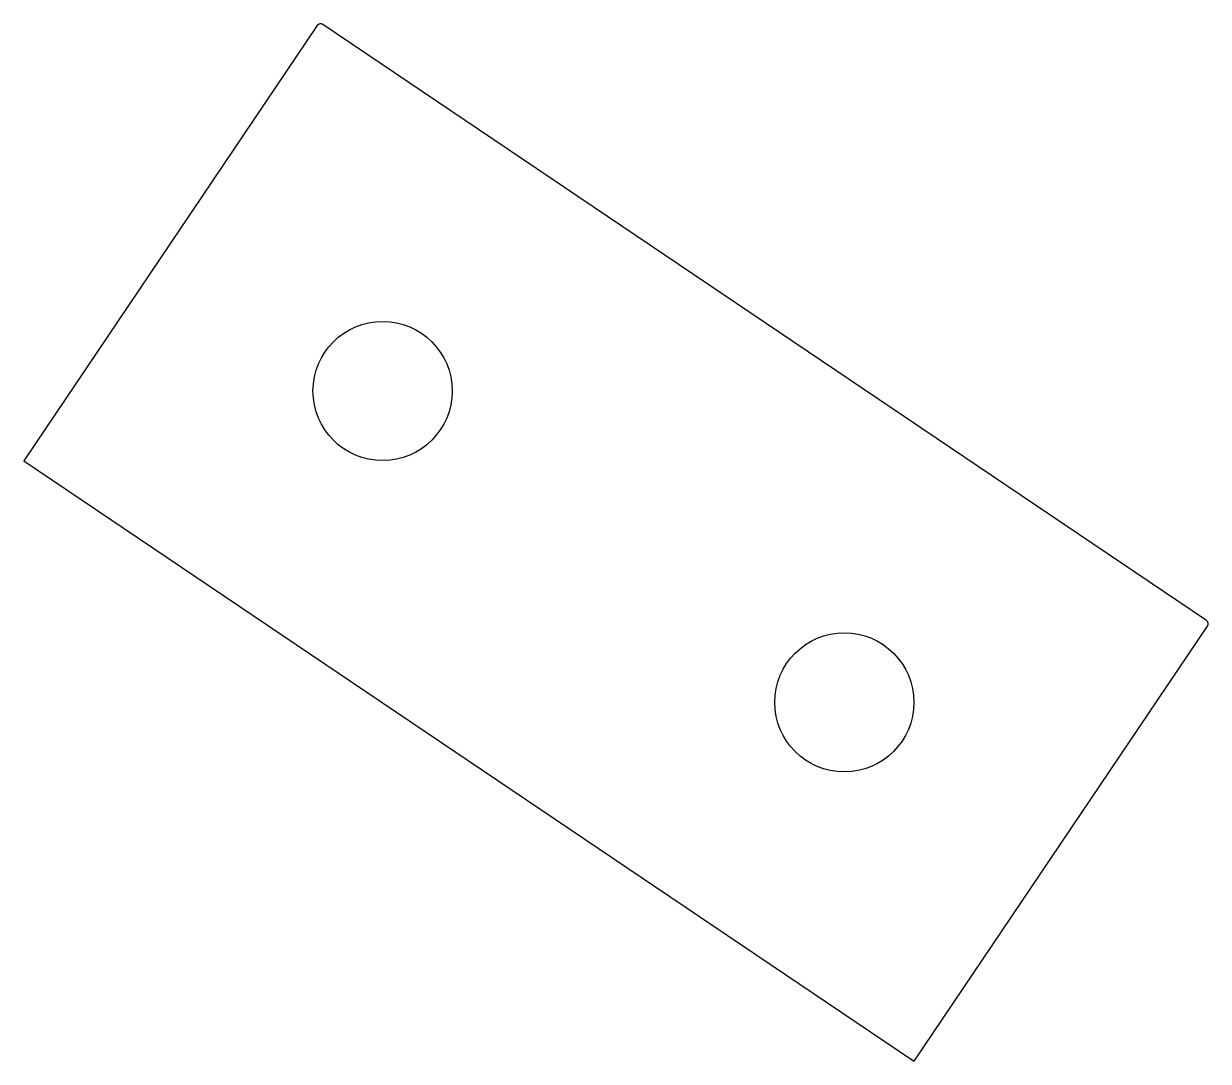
# Model space of a CAD drawing. Extents: x -134 to -104.2, y 46.8 to 72.9.
import ezdxf

# ---------------------------------------------------------------- set-up
doc = ezdxf.new("R2010")
doc.units = 0
doc.layers.add('VISIBLE', color=7, linetype='CONTINUOUS')

msp = doc.modelspace()

# ---------------------------------------------------------------- linework, layer by layer
at = {"layer": 'VISIBLE'}
for p, q in [((-126.642, 72.868), (-134.023, 61.925)), ((-104.285, 57.909), (-126.503, 72.895)), ((-134.023, 61.925), (-111.651, 46.835)), ((-111.639, 46.827), (-104.258, 57.77))]:
    msp.add_line(p, q, dxfattribs=at)
for centre in [(-125, 63.679), (-113.393, 55.85)]:
    msp.add_circle(centre, 1.75, dxfattribs=at)
for centre, radius, start, end in [((-126.559, 72.812), 0.1, 56, 146), ((-104.341, 57.826), 0.1, 326, 56), ((-112.77, 45.177), 2, 55.5917, 56)]:
    msp.add_arc(centre, radius, start, end, dxfattribs=at)

doc.saveas('drawing.dxf')
